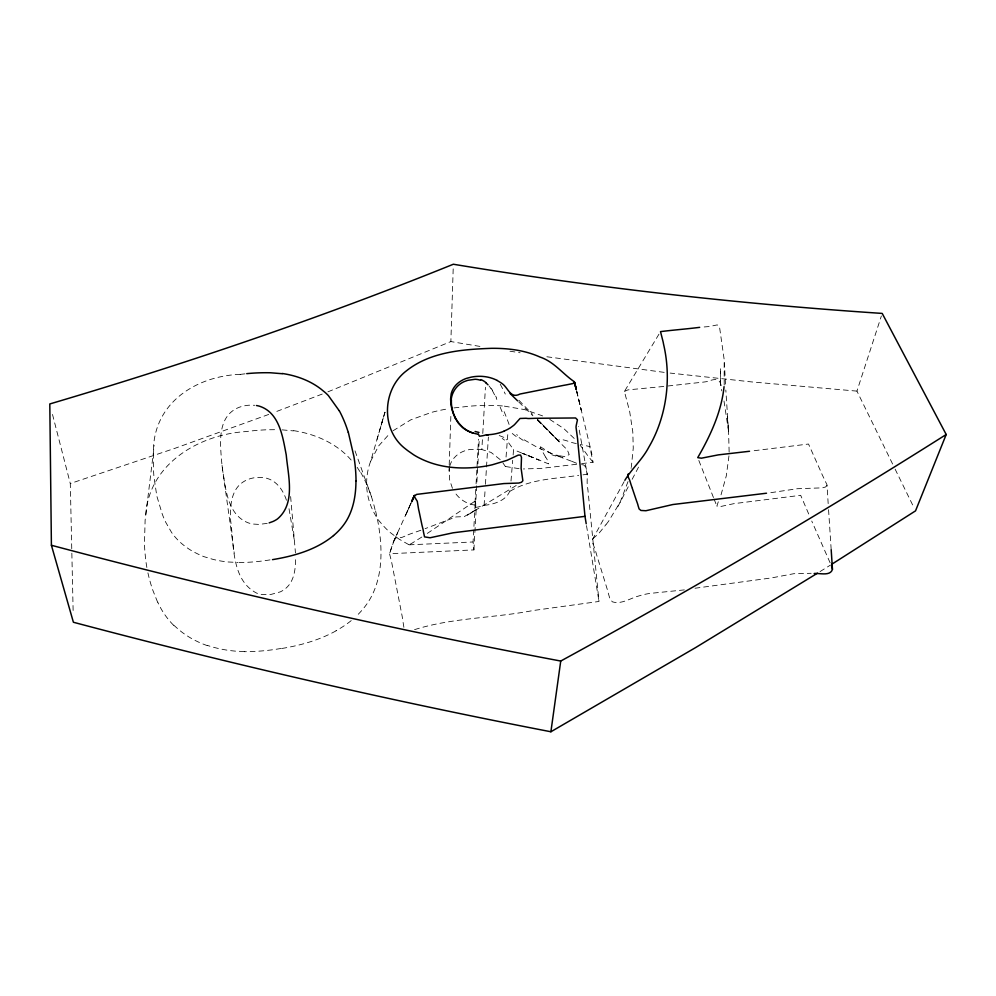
<?xml version="1.0" encoding="UTF-8"?>
<svg xmlns="http://www.w3.org/2000/svg" width="996" height="996" viewBox="0 0 996 996"><rect width="100%" height="100%" fill="white"/><g stroke="black" fill="none" stroke-linecap="round" stroke-linejoin="round"><path stroke-width="0.75" stroke-dasharray="4.98 3.74" d="M828.174 503.627L826.991 484.778L821.912 474.108A101.43 74.75 13.4 0 0 820.99 471.905L808.515 444.029L751.532 451.026M449.159 466.477L449.557 479.599L452.445 488.339M729.134 452.047L728.574 431.517M327.908 391.839L450.864 341.578L453.255 266.779M449.208 464.945L450.889 415.17M477.657 468.332L475.49 507.4L474.905 505.047L475.839 488.127M476.076 483.832L478.528 439.211M403.89 627.343L402.434 618.205A72.459 59.05 -5.6 0 0 402.197 616.449L391.714 562.503A113.768 89.901 -7.2 0 0 390.918 559.167L389.536 553.714L473.909 549.904L473.075 541.973L475.329 500.938L426.201 534.167M477.906 463.837L479.313 438.589M473.909 549.904L476.163 509.691L475.615 504.113A22.796 1.805 87.6 0 0 475.329 500.938M500.216 459.629L491.053 452.421L481.84 449.545L482.462 438.875M482.774 433.484L485.438 387.245M475.503 507.437A33.939 25.784 2.8 0 0 484.118 505.258L485.177 488.538M485.438 484.28L486.422 468.419M486.509 466.962L488.376 437.045M728.96 455.869L726.321 475.752L720.457 496.917M519.065 468.68L505.333 466.477L505.507 464.124M506.055 457.027L507.91 432.774M484.131 505.296C495.024 504.486 510.55 499.145 510.587 486.148M510.998 481.056L512.691 460.276M513.127 454.985L513.562 449.644L506.192 439.46M724.204 385.066L724.167 359.519L719.535 327.086L717.307 324.883L711.43 326.115A18.513 12.425 10 0 1 708.816 326.576L700.599 327.248M449.009 471.058L449.221 468.643M240.136 374.322C193.822 376.239 151.093 405.135 153.496 455.433A309.818 231.458 2.6 0 0 153.932 476.623L156.808 495.996L162.248 514.061A178.371 133.75 -3 0 0 165.498 521.842L171.623 532.536A84.274 63.433 -7 0 0 193.585 551.859L200.059 555.083A66.122 49.987 -7.6 0 0 204.192 556.727L212.92 559.354A96.052 71.961 -6.7 0 0 217.452 560.375L218.971 560.673A81.548 61.391 -7.1 0 0 228.308 561.993L237.882 562.466M146.873 567.471A241.692 188.256 -1.2 0 1 145.64 559.341L144.856 551.211A331.494 258.026 3.2 0 1 144.457 543.916L145.117 520.335L154.256 445.536M658.966 334.183L624.417 391.453L629.671 411.547L632.796 431.965L633.257 448.138L631.352 466.775M145.814 514.509C149.163 463.663 199.549 434.343 246.099 431.567A185.169 145.179 -7.7 0 1 266.903 429.774L276.452 429.674M631.078 468.332L631.215 467.547M628.04 481.529L620.159 502.171L608.618 521.194A131.372 98.94 3.8 0 1 605.929 524.705M377.023 439.398L384.867 412.481M408.833 544.688L398.774 538.936L389.872 532.275A23.344 18.102 -0.2 0 1 389.15 531.64L387.008 529.598A149.263 111.888 4.3 0 1 383.746 526.237L379.314 521.132A66.134 50.609 1.3 0 1 376.737 517.522L373.525 511.82A108.166 82.195 3.1 0 1 370.101 503.789C365.271 490.144 365.507 474.868 370.624 461.335L384.954 412.22M381.132 425.342L384.979 412.132M892.615 464.024L856.946 391.117L881.373 315.969M449.719 466.215C451.325 460.052 455.894 454.96 461.546 452.172A25.635 19.322 3.1 0 1 470.037 449.47L481.84 449.545M826.979 485.388L825.584 486.969L822.447 487.853L797.348 488.725L769.472 492.871M394.304 539.907L389.536 553.714L392.997 542.969L397.665 532.736L394.304 539.907L397.23 536.856L401.239 537.691L407.352 535.151M370.624 461.335L378.592 445.996L389.71 433.559M411.136 502.756L405.559 515.355L411.012 503.266M394.092 540.492L410.85 503.553M624.119 481.666L592.446 539.546L592.346 542.011L594.052 546.667A50.198 39.603 6.9 0 1 595.122 549.493L596.417 554.013A156.472 118.151 15.5 0 0 597.202 556.727L599.032 562.653M718.303 501.797L716.846 506.105L719.71 506.715L733.89 503.652L800.684 495.311L809.511 515.853M617.844 506.653L628.663 485.986M632.174 479.288L639.195 465.879M624.417 391.453L627.941 389.884L664.93 386.348M592.844 538.774L596.405 535.599A22.485 17.343 8.2 0 0 598.571 533.707L601.447 530.258A138.668 108.153 15.8 0 1 603.09 528.166L605.929 524.705M393.022 430.782L410.788 419.839L431.368 412.419A149.388 115.822 3.5 0 1 446.93 409.02L448.947 408.671M476.163 509.691L464.273 516.613L455.944 516.936L425.093 528.677M474.968 510.475L467.385 515.131L516.214 485.5M421.831 537.031L413.128 542.509A148.529 96.363 -1.1 0 1 409.916 544.376L409.02 544.787M820.057 571.58L830.315 565.168M510.176 491.202C530.731 478.727 555.619 478.802 578.676 475.353M336.1 630.817C319.131 640.241 300.182 645.508 281.109 648.595M322.231 394.055L274.298 412.356M268.721 414.436L175.259 448.2L70.293 483.533L71.787 550.29M420.885 530.258L410.564 533.844A26.282 16.135 -4.6 0 0 407.352 535.151M414.56 629.646C452.744 617.57 493.767 618.192 533.047 610.536L598.994 601.46L587.864 489.26M267.202 523.386L258.898 524.419L253.071 524.045A24.29 18.389 -6.6 0 1 247.743 522.663C227.337 514.322 225.719 488.575 222.556 469.826A547.775 393.022 13.7 0 1 221.461 459.505C220.153 442.461 217.9 419.055 235.342 409.095A23.904 17.268 -5.6 0 1 242.75 406.194L245.103 405.696A27.975 20.231 -5.6 0 1 249.411 405.185L254.764 405.285M684.377 589.893L650.077 593.404A62.736 50.759 14.9 0 0 638.785 595.981C630.207 598.198 621.504 604.647 612.416 601.845L610 599.119L608.319 593.267A74.302 60.059 6.8 0 0 607.548 590.255L599.156 563.039M695.009 588.238L771.439 577.929L793.849 573.696L811.155 573.298M453.964 407.912L469.739 406.181A190.41 150.135 4.3 0 1 482.164 405.472L484.716 405.422A136.639 105.265 4 0 1 504.325 406.107M582.971 474.831L587.254 474.295L587.167 481.031A54.357 40.736 10.3 0 0 587.491 486.795L587.802 488.874M576.647 464.261L541.226 468.394L523.386 468.954M581.589 463.65L593.093 462.256L589.719 446.557L580.344 444.49M667.88 386L703.375 382.103A51.643 35.433 10 0 0 707.633 381.456C718.988 376.886 721.229 380.833 721.727 390.893M409.119 544.824L473.075 541.973M581.552 464.646C586.482 464.036 586.196 471.058 587.254 474.295L578.564 426.338M244.281 651.558L235.143 651.11A104.381 81.572 -8.1 0 1 213.966 647.388L207.243 645.408M282.167 429.861L293.447 430.895M856.946 391.117L751.656 381.916L670.146 373.077M504.325 406.131L524.73 409.63L542.608 415.905M499.208 435.538L504.287 437.543M664.183 372.367L544.824 356.493M509.977 351.202L520.111 352.771M479.91 346.409L450.864 341.578M474.905 505.047C466.564 504.101 459.019 498.971 454.537 491.949M559.914 455.832L561.881 456.168A17.467 11.23 -17.7 0 0 564.981 456.417M576.311 443.469C570.945 443.083 561.893 437.779 558.432 440.182M556.577 455.06L557.287 455.234M551.996 453.653L537.877 447.714L523.323 439.336M571.99 461.385L577.742 463.713M571.368 461.16L562.23 457.774M522.863 453.504L527.22 455.222M521.643 453.018L513.562 449.644M528.652 455.795L539.073 460.028L522.676 453.417L548.547 463.862L547.327 460.003A68.948 43.363 -22.6 0 0 546.567 458.471L545.708 457.251M560.337 457.027L550.153 452.981L540.193 446.606A4.694 2.901 -23.7 0 0 540.255 447.142M549.755 419.403L563.773 428.541L575.364 439.535M516.638 434.58L517.621 435.314M173.777 625.202L178.446 629.36A97.496 76.393 -8.4 0 0 207.143 645.57M518.754 401.973L532.897 415.793M537.255 420.051L567.297 449.868L569.189 454.599L565.554 456.342A11.504 7.321 -17.3 0 1 565.006 456.355M537.367 419.304L559.877 442.187L559.142 441.203A18.463 11.902 -17.9 0 1 558.407 440.195M537.354 419.341L558.744 441.365L537.728 419.702M518.891 400.268L532.486 414.274M593.093 462.256L589.707 458.098A109.261 78.46 10.7 0 1 587.565 455.384L584.216 450.727A173.08 133.464 1.1 0 0 580.046 445.125M502.918 462.891L505.333 466.477M357.178 467.336L360.527 472.552M490.854 388.116L491.439 389.038M545.596 457.077L540.666 448.374A33.839 20.916 -23 0 1 540.467 447.851L540.243 447.142M492.285 390.444L495.398 396.42M830.104 562.79L811.752 521.057M895.105 469.116L913.581 506.877M496.232 398.176L496.817 399.446M157.629 602.219L152.861 590.329A236.052 183.887 -1.5 0 1 147.931 572.874M500.179 407.127L503.578 415.444M698.831 460.463L713.522 497.689M714.082 499.096L716.846 506.105M286.45 500.241C283.412 490.854 277.237 481.429 267.314 478.441A20.704 15.575 -6.4 0 0 262.62 477.482L257.553 477.395A26.494 19.97 -6.5 0 0 253.47 477.906L251.253 478.404A22.634 17.032 -6.5 0 0 244.244 481.292C230.736 489.111 229.902 506.815 230.661 520.659C234.072 545.073 231.221 579.772 256.52 593.056A22.945 18.053 -7.7 0 0 261.562 594.4L270.949 594.438L280.15 591.923A21.862 17.206 -7.6 0 0 284.619 589.296C294.804 581.726 295.737 567.82 295.538 556.179M355.024 450.889L371.321 496.232M52.502 414.436L70.293 483.533M289.014 508.707L294.692 542.384M576.696 391.241L591.96 454.512M576.647 391.129L581.253 410.128L576.609 390.905M375.617 510.96L377.584 520.037A352.758 262.533 -16.3 0 1 380.248 538.176C382.327 559.428 380.472 582.112 369.043 600.675A86.316 68.052 -6.5 0 1 366.441 604.597A94.745 74.476 -6.7 0 1 356.904 615.603M724.005 401.039L728.562 431.293L725.823 390.034M586.507 525.614L598.994 601.46M222.046 465.418L234.247 553.203M290.633 496.581L295.451 552.954M727.341 416.689L728.698 433.011M828.572 509.703L831.187 549.742M725.474 384.095L724.391 362.693M71.849 553.191L73.181 612.951M720.631 382.464L720.432 368.433L720.631 385.825M489.086 386.012A20.729 18.115 -9.8 0 1 490.617 388.228M491.626 388.901A63.819 56.037 -53.6 0 1 492.485 390.308M495.647 396.035A102.488 51.095 79.2 0 1 496.481 397.802M500.229 384.244A84.585 30.988 75 0 1 505.283 394.055M504.15 411.684A44.546 6.374 69.6 0 1 510.363 428.019M516.202 436.522A148.18 93.599 60.5 0 1 511.209 432.65M523.211 440.381A110.183 66.62 58.8 0 1 517.434 436.36M555.868 456.068A89.08 63.296 -25.6 0 1 551.722 454.724M559.727 456.106A50.36 33.802 -20.3 0 1 557.1 455.483M562.367 457.662A122.06 74.625 -15.1 0 1 560.474 456.915M502.171 438.477A52.888 23.506 -11.7 0 1 504.549 440.108M270.016 559.889A152.139 111.365 -6 0 1 237.87 562.591M240.161 374.421A152.201 113.855 -6.3 0 1 245.028 373.836M281.084 648.446A165.05 125.907 -7.1 0 1 244.269 651.695M351.227 620.608A94.745 74.476 -6.7 0 1 336.026 630.729M360.776 472.465A242.227 183.152 -12.2 0 1 375.33 511.01M293.534 430.633A97.135 73.517 -6.1 0 1 352.161 461.223M173.615 625.301A111.627 87.337 -7.7 0 1 157.779 602.169"/><path stroke-width="1.49" d="M355.958 480.869C355.933 494.315 353.705 508.134 346.944 519.912A71.563 54.195 -5.6 0 1 333.511 535.574M450.578 399.259L451.163 393.993A35.856 25.933 3.4 0 1 452.396 390.345L453.504 388.253A29.27 21.153 3.2 0 1 463.078 379.787A25.834 18.65 3.1 0 1 466.601 378.343L471.382 377.098A32.308 23.381 3.2 0 1 480.582 376.314A29.394 21.252 3.2 0 1 482.45 376.401A28.772 20.791 3.2 0 1 497.116 380.41M451.25 404.525C449.881 394.03 456.666 383.535 466.863 380.659A26.855 18.961 7.1 0 1 467.809 380.31L475.117 379.277A19.708 18.912 73.6 0 1 480.57 380.298M575.974 388.278L574.281 381.705C562.74 373.898 554.025 361.685 540.031 357.066C527.382 351.339 513.488 348.961 499.681 348.438A129.356 95.915 4 0 0 491.476 348.326C462.144 349.397 430.197 351.887 406.38 370.873C382.028 389.349 380.696 429.874 405.235 448.686A124.014 89.092 3.8 0 0 408.024 450.852L413.589 454.749A63.632 46.613 2.2 0 0 419.49 458.085L421.918 459.268A77.215 56.274 2.5 0 0 430.969 462.903C448.001 468.655 466.439 469.054 484.106 466.377A80.651 58.664 2.6 0 0 492.51 464.709L507.014 460.339L518.269 455.11L520.584 455.072L521.493 457.388L521.107 468.332L522.863 480.769L521.493 482.276L518.729 483.048L503.864 483.57L416.54 494.414L414.212 496.382L417.274 501.262L418.656 509.653A89.628 69.259 -3.8 0 1 419.142 511.633L421.918 524.855A81.149 62.773 4.4 0 0 422.341 526.598L422.902 528.776A31.997 24.987 -1 0 1 423.387 531.515L424.533 536.881L430.073 537.765L453.08 532.81L584.988 516.351L586.208 523.772M451.412 399.857C450.603 414.037 459.343 429.077 473.374 433.185M831.187 549.742L832.457 569.301C830.365 576.485 819.658 572.949 814.168 573.484M724.055 386.672C721.44 412.083 710.223 436.011 697.723 457.65L701.433 458.185L718.253 454.886L749.552 451.263M550.9 731.761L560.736 661.045C691.548 589.595 820.243 514.222 946.2 434.505L882.207 313.416C738.571 303.88 595.359 287.782 453.342 264.239C321.322 317.662 186.352 363.59 49.8 403.953L51.406 545.273L73.393 622.251C231.246 664.195 390.532 700.773 550.9 731.761L695.855 647.437L817.479 573.186M946.2 434.505L915.536 510.861L831.585 564.371M411.759 501.362L414.236 495.759M411.609 501.922L414.635 495.211L412.107 500.776M624.853 480.333C631.788 468.718 642.432 459.467 648.794 447.216C655.069 436.584 659.663 425.006 662.751 413.054C668.515 390.631 668.826 366.852 663.585 344.292A131.721 88.407 12.9 0 1 663.199 342.213L660.51 331.618C673.134 330.025 686.705 329.004 699.69 327.348M628.476 473.71L628.078 474.357A4.532 3.386 9.8 0 0 627.804 476.063L628.974 478.703A17.106 12.861 9.1 0 1 629.709 480.284L630.53 482.948A60.183 44.546 12 0 0 631.016 484.542L632.161 487.866M333.523 535.587C316.305 549.792 294.144 556.079 272.481 559.64M504.051 431.156L507.537 429.463A48.505 35.121 3.1 0 0 510.749 427.558L513.625 425.429A25.224 18.401 3.8 0 0 515.53 423.537L520.061 418.457L526.112 418.258A13.172 9.562 5.1 0 0 528.789 418.532L533.109 418.382A46.115 34.325 5.7 0 1 535.699 418.283L575.576 417.971L577.456 419.839L576.273 425.255A17.965 13.122 7.7 0 0 576.062 427.558L577.618 439.062A180.015 129.219 13.6 0 0 577.829 441.875L584.988 516.351M269.157 522.875L272.78 521.568A23.132 17.53 -6.5 0 0 277.523 518.904C295.899 503.378 288.068 475.615 286.25 454.985C282.789 437.244 279.664 412.904 259.707 406.281A21.875 15.787 -5.5 0 0 256.458 405.521M766.509 493.219L672.873 504.524L645.918 510.736L640.951 510.462L639.108 508.956L638.075 505.607A31.635 24.128 9.2 0 0 637.614 503.889L636.668 501.2A97.645 72.061 13.6 0 1 636.095 499.594L632.348 488.426M478.429 434.281L479.437 436.248A33.69 24.564 2.9 0 0 486.471 434.779L486.944 434.779A37.86 27.515 3.4 0 0 504.063 431.168M486.521 434.804L487.891 435.289M282.167 373.712L270.451 372.765A152.201 113.855 -6.3 0 0 246.722 373.649M560.736 661.045C389.61 628.75 219.693 590.068 51.406 545.273M497.104 380.435L501.113 382.9A55.714 40.612 2.6 0 1 503.304 384.531C508.533 389.175 510.985 398.886 520.024 394.018L563.163 385.452A118.026 88.171 8.4 0 1 566.301 384.892L572.986 383.535L574.53 382.364L576.298 389.673M510.052 393.47L517.671 400.902M339.25 410.788L328.369 395.586A74.202 53.871 -5 0 0 325.356 392.673L320.936 389.05A78.248 56.822 -5.2 0 0 282.254 373.488M455.209 418.158L458.347 423.163L462.742 427.67A28.386 20.717 3.3 0 0 478.441 434.244M831.473 565.653L832.457 569.301M348.339 432.401L353.916 456.554A296.808 214.576 -13.1 0 1 356.033 480.869M574.48 382.041L576.261 389.424M455.309 418.133A74.239 53.672 4.9 0 1 450.665 399.259M485.737 382.838A20.729 18.115 -9.8 0 1 488.028 384.83M480.869 379.613A17.903 16.608 -29.6 0 1 485.924 382.638M479.001 432.438A19.459 5.329 12.4 0 1 475.092 431.492M339.325 410.763A221.423 161.078 -10.5 0 1 348.251 432.413"/></g></svg>
